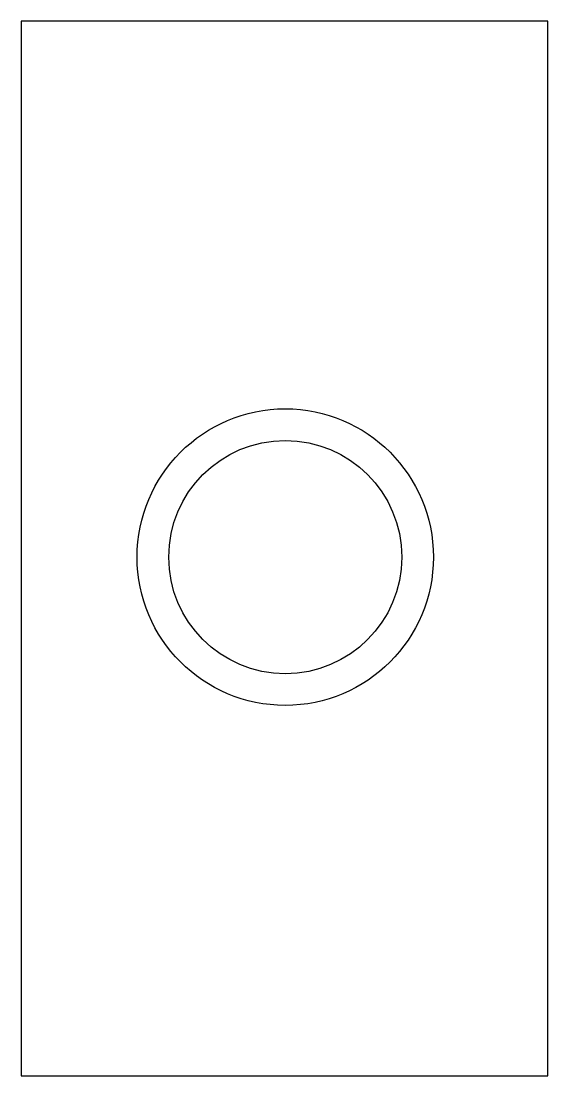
# Model space of a CAD drawing. Extents: x -0.062 to 0.062, y 0 to 0.25.
import ezdxf

# ---------------------------------------------------------------- set-up
doc = ezdxf.new("R2010")
doc.units = 0
doc.header["$MEASUREMENT"] = 0
doc.layers.get('0').update_dxf_attribs({"linetype": 'CONTINUOUS'})

msp = doc.modelspace()

# ---------------------------------------------------------------- linework, layer by layer
msp.add_lwpolyline([(-0.0625, 0), (0.0625, 0), (0.0625, 0.25), (-0.0625, 0.25)], close=True)
for radius in [0.03515, 0.02764]:
    msp.add_circle((0.00018, 0.12296), radius)

doc.saveas('drawing.dxf')
